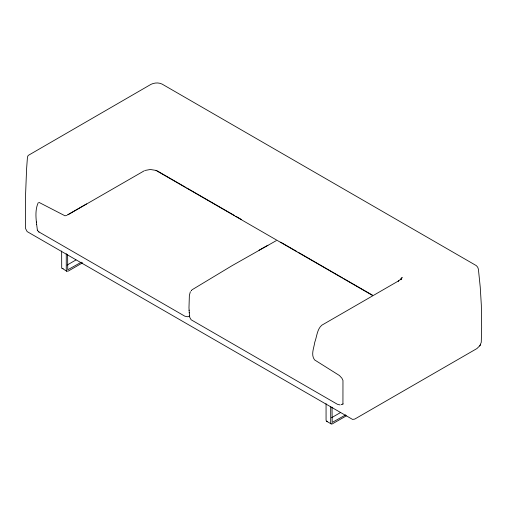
<?xml version="1.0" encoding="UTF-8"?>
<svg xmlns="http://www.w3.org/2000/svg" width="507" height="507" viewBox="0 0 507 507"><rect width="100%" height="100%" fill="white"/><g stroke="black" fill="none" stroke-linecap="round" stroke-linejoin="round"><path stroke-width="0.76" d="M400.898 279.794L402.146 277.424L400.688 279.325L401.303 278.768L398.223 281.132L398.794 280.764L321.825 325.196C317.033 329.239 316.875 336.718 314.758 342.269C314.004 347.973 310.626 354.647 314.562 359.888L339.417 375.51L341.902 378.203L342.966 380.446L342.935 404.13M479.761 345.913L481.27 342.295L481.65 327.218L481.333 305.113L480.237 287.101L478.399 269.204L477.708 267.221L476.327 265.63L162.05 84.073C158.609 82.375 154.42 82.711 151.01 84.333L28.183 155.453L27.46 157.062L26.611 168.609L25.426 198.294L25.584 228.594L27.131 231.585L352.555 419.409L354.748 419.093L476.929 348.556L479.971 345.578M190.372 291.645L189.371 295.391L188.978 307.768L189.574 317.008L191.126 319.771L337.504 404.333L340.115 404.928M480.268 345.109L480.484 344.76M38.253 202.667C34.337 210.969 36.365 221.641 37.41 230.412M192.077 289.77L232.073 265.668L276.22 240.673M67.361 214.987L86.564 203.903M67.919 214.784L144.324 170.758M67.082 265.085L75.968 259.958M81.272 262.233L67.754 269.775L67.615 254.495M82.635 262.778L68.287 271.061L66.677 271.207L61.708 268.038L61.639 250.997M331.508 417.749L340.393 412.622M345.698 414.897L332.18 422.439L332.041 407.159M346.382 415.835L332.193 423.96L331.28 423.966L326.483 421.203L326.064 420.227L326.064 403.667M259.014 250.224L267.899 245.268M189.789 316.076L187.413 316.761L184.795 316.172L38.76 231.832M66.734 215.469L64.966 215.779L39.007 202.388M145.072 170.447L150.319 169.49L156.365 170.466M63.141 268.628L62.057 268.539M327.319 421.355L326.483 421.203M157.284 170.922L185.315 187.102M186.677 187.894L234.532 215.519M235.901 216.312L241.37 219.468M280.682 242.162L296.868 251.51M298.217 252.283L342.504 277.855M343.873 278.647L372.588 295.22M156.004 170.441L372.556 295.467M37.258 230.159L38.678 231.775M38.424 231.604L39.02 232.01M331.109 423.871L330.691 422.895L330.691 406.335M66.677 271.207L66.259 270.231L66.259 253.665M189.054 310.151L189.079 310.499M189.187 312.508L189.206 312.857M36.352 221.99L36.371 222.332M36.479 224.341L36.498 224.69M343.081 403.876A5.216 3.01 60 0 1 341.946 404.377M341.604 404.383A5.216 3.01 60 0 1 341.249 404.333M191.481 290.498L191.481 290.498M191.31 290.245L191.462 290.739L191.31 290.245"/></g></svg>
